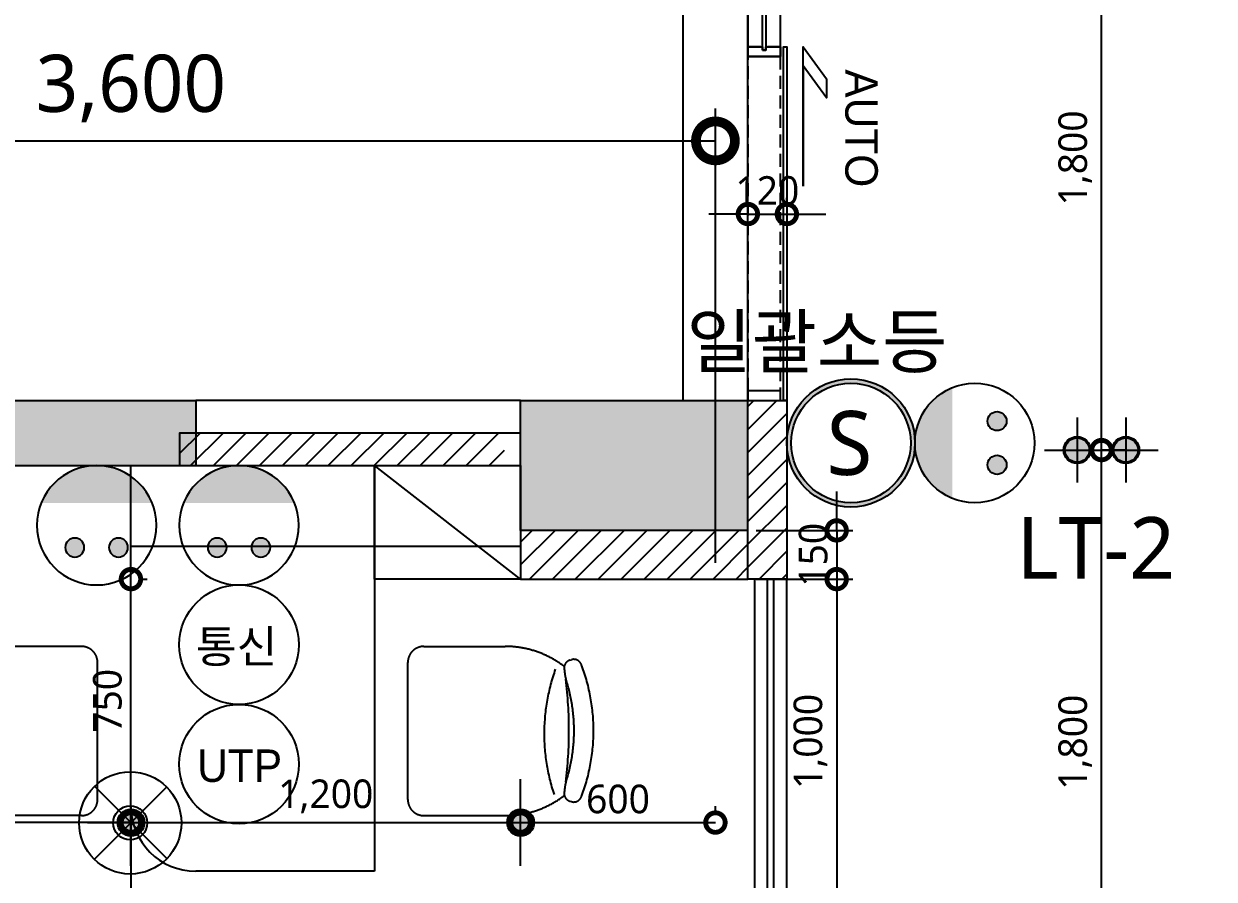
# Model space of a CAD drawing. Extents: x 11477420 to 23072185, y -28506554 to -14238804.
# Drawn here: x 11529366 to 11533032, y -14274119 to -14271484 of the extents above; entities that cross this region are included whole.
import ezdxf
from ezdxf.enums import TextEntityAlignment as Align

# ---------------------------------------------------------------- set-up
doc = ezdxf.new("R2010")
doc.units = 0
doc.header["$LTSCALE"] = 50
doc.header["$MEASUREMENT"] = 0
doc.linetypes.add('DH-HID2', pattern=[1.2, 0.8, -0.4])
doc.linetypes.add('HIDDEN1', pattern=[1.1, 0.7, -0.4])
doc.layers.get('0').update_dxf_attribs({"linetype": 'CONTINUOUS'})
doc.layers.get('DEFPOINTS').update_dxf_attribs({"linetype": 'CONTINUOUS'})
for name, color, linetype in [('06-LIGHT', 4, 'CONTINUOUS'), ('07-DIM WAL', 5, 'CONTINUOUS'), ('1.천장.벽체선(내벽)', 3, 'CONTINUOUS'), ('2.글자선', 60, 'CONTINUOUS'), ('2CONTINUOUS', 2, 'CONTINUOUS'), ('3 가구-붙박이', 6, 'CONTINUOUS'), ('5.창호', 4, 'CONTINUOUS'), ('8', 8, 'CONTINUOUS'), ('8.패턴선', 8, 'CONTINUOUS'), ('C-WIN', 4, 'CONTINUOUS'), ('CO-DO-FR', 7, 'CONTINUOUS'), ('CO-DOOR', 8, 'CONTINUOUS'), ('CO-FURB', 6, 'CONTINUOUS'), ('Layer2', 51, 'CONTINUOUS'), ('RC-LIGHT', 7, 'CONTINUOUS'), ('설비', 7, 'CONTINUOUS')]:
    doc.layers.add(name, color=color, linetype=linetype)
doc.styles.add('DAWIN', font='NanumSquareR.ttf')
doc.styles.add('돋움', font='Dotum.ttf')
doc.styles.add('맑은 고딕', font='malgun.ttf')
doc.styles.add('코레일둥고', font='Korail_Round_Gothic_Medium.ttf')
doc.dimstyles.new('40', dxfattribs={"dimscale": 40, "dimtxt": 2.2, "dimasz": 3, "dimexe": 1.25, "dimexo": 0.625, "dimtad": 1, "dimdec": 0, "dimzin": 0, "dimdsep": 46, "dimlunit": 6, "dimtxsty": 'DAWIN', "dimblk1": 'DOTSMALL', "dimblk2": 'DOTSMALL', "dimsah": 1, "dimcen": 0.001, "dimclrd": 1, "dimclre": 1, "dimclrt": 3, "dimadec": 0, "dimazin": 0, "dimtfac": 1, "dimtdec": 0, "dimtix": 1, "dimtmove": 2, "dimatfit": 3, "dimldrblk": 'DOTSMALL', "dimfxl": 0, "dimtolj": 1, "dimtzin": 0, "dimarcsym": 0})
doc.dimstyles.new('80', dxfattribs={"dimscale": 80, "dimtxt": 2.2, "dimasz": 3, "dimexe": 1.25, "dimexo": 0.625, "dimtad": 1, "dimdec": 0, "dimzin": 0, "dimdsep": 46, "dimlunit": 6, "dimtxsty": 'DAWIN', "dimblk1": 'DOTSMALL', "dimblk2": 'DOTSMALL', "dimsah": 1, "dimcen": 0.001, "dimclrd": 1, "dimclre": 1, "dimclrt": 3, "dimadec": 0, "dimazin": 0, "dimtfac": 1, "dimtdec": 0, "dimtix": 1, "dimtmove": 2, "dimatfit": 3, "dimldrblk": 'DOTSMALL', "dimfxl": 0, "dimtolj": 1, "dimtzin": 0, "dimarcsym": 0})
pattern_1 = [(45, (-6e-09, -24560), (-35.35533906, 35.35533906), [])]

# ---------------------------------------------------------------- blocks, each defined once
blk = doc.blocks.new('flooor')
at = {"layer": '8.패턴선', "ltscale": 30}
h = blk.add_hatch(color=256, dxfattribs=at)
h.dxf.hatch_style = 1
h.paths.add_polyline_path([(11507656.8, -14172891.8), (11491856.8, -14172891.8), (11491856.8, -14188496.8), (11492056.8, -14188496.8), (11492056.8, -14187881.8), (11492216.8, -14187881.8), (11492216.8, -14187096.8), (11492056.8, -14187096.8), (11492056.8, -14177741.8), (11494956.8, -14177741.8), (11494956.8, -14177541.8), (11492056.8, -14177541.8), (11492056.8, -14173091.8), (11494756.8, -14173091.8), (11494756.8, -14176541.8), (11494956.8, -14176541.8), (11494956.8, -14173091.8), (11500056.8, -14173091.8), (11500056.8, -14176141.8), (11500256.8, -14176141.8), (11500256.8, -14173091.8), (11503456.8, -14173091.8), (11503456.8, -14176141.8), (11503656.8, -14176141.8), (11503656.8, -14175391.8), (11504256.8, -14175391.8), (11504256.8, -14175302.3), (11504246.8, -14175302.3), (11504246.8, -14175262.3), (11504256.8, -14175191.8), (11503656.8, -14175191.8), (11503656.8, -14173091.8), (11505856.8, -14173091.8), (11505856.8, -14175191.8), (11505256.8, -14175191.8), (11505256.8, -14175262.3), (11505266.8, -14175262.3), (11505266.8, -14175316.8), (11505256.8, -14175316.8), (11505256.8, -14175391.8), (11506056.8, -14175391.8), (11506056.8, -14174691.8), (11509204.8, -14174691.8), (11509204.8, -14174491.8), (11506056.8, -14174491.8), (11506056.8, -14173091.8), (11507656.8, -14173091.8)])
h.paths.add_polyline_path([(11499856.8, -14177741.8), (11504356.8, -14177741.8), (11504356.8, -14177541.8), (11499106.8, -14177541.8), (11499106.8, -14177566.8), (11499106.8, -14177716.8), (11499106.8, -14177741.8), (11499106.8, -14177991.8), (11499856.8, -14177991.8)], flags=17)
h.paths.add_polyline_path([(11506056.8, -14177541.8), (11505856.8, -14177541.8), (11505356.8, -14177541.8), (11505356.8, -14177741.8), (11505356.8, -14177941.8), (11506056.8, -14177941.8)], flags=17)
h.paths.add_polyline_path([(11512534.8, -14172891.8), (11511656.8, -14172891.8), (11511656.8, -14173091.8), (11511656.8, -14173691.8), (11512334.8, -14173691.8), (11512334.8, -14174491.8), (11511854.8, -14174491.8), (11511854.8, -14174691.8), (11512334.8, -14174691.8), (11512334.8, -14174791.8), (11512534.8, -14174791.8)])
h.paths.add_polyline_path([(11512534.8, -14175641.8), (11512384.8, -14175641.8), (11512334.8, -14175641.8), (11512334.8, -14176391.8), (11512534.8, -14176391.8)])
h.paths.add_polyline_path([(11512534.8, -14176941.8), (11512384.8, -14176941.8), (11512334.8, -14176941.8), (11512334.8, -14177100.8), (11511772.8, -14177100.8), (11511772.8, -14177941.8), (11512334.8, -14177941.8), (11512334.8, -14178041.8), (11512534.8, -14178041.8)])
h.paths.add_polyline_path([(11512534.8, -14179271.8), (11512384.8, -14179271.8), (11512334.8, -14179271.8), (11512334.8, -14179836.8), (11512534.8, -14179836.8)])
h.paths.add_polyline_path([(11512256.8, -14184446.8), (11511656.8, -14184446.8), (11511656.8, -14185146.8), (11512256.8, -14185146.8)])
h.paths.add_polyline_path([(11507213.8, -14187066.8), (11506733.8, -14187066.8), (11506733.8, -14187846.8), (11507213.8, -14187846.8)], flags=17)
h.paths.add_polyline_path([(11499706.8, -14186781.8), (11499221.8, -14186781.8), (11499221.8, -14187556.8), (11499706.8, -14187556.8)], flags=17)
at = {"layer": '2CONTINUOUS', "ltscale": 30}
for p, q in [((11499106.8, -14177541.8), (11504356.8, -14177541.8)), ((11504356.8, -14177541.8), (11504356.8, -14177741.8)), ((11505356.8, -14177541.8), (11506056.8, -14177541.8)), ((11506056.8, -14177941.8), (11506056.8, -14177541.8)), ((11499856.8, -14177741.8), (11504356.8, -14177741.8))]:
    blk.add_line(p, q, dxfattribs=at)
blk.add_lwpolyline([(11506056.8, -14177941.8), (11505356.8, -14177941.8), (11505356.8, -14177541.8)], dxfattribs=at)
at = {"layer": 'C-WIN', "ltscale": 30}
for points in [[(11505856.8, -14177541.8), (11506056.8, -14177541.8), (11506056.8, -14175391.8), (11505856.8, -14175391.8)], [(11504356.8, -14177741.8), (11505356.8, -14177741.8), (11505356.8, -14177541.8), (11504356.8, -14177541.8)]]:
    blk.add_lwpolyline(points, close=True, dxfattribs=at)
blk = doc.blocks.new('flooor2')
at = {"layer": '1.천장.벽체선(내벽)', "ltscale": 30}
h = blk.add_hatch(dxfattribs=at)
h.set_pattern_fill('_USER', color=256, scale=50, angle=45, pattern_type=0)
h.set_pattern_definition(pattern_1)
h.paths.add_polyline_path([(11531596.1, -14272644.4), (11531716.1, -14272644.4), (11531716.1, -14273194.4), (11531596.1, -14273194.4)])
h = blk.add_hatch(dxfattribs=at)
h.set_pattern_fill('_USER', color=256, scale=50, angle=45, pattern_type=0)
h.set_pattern_definition([(45, (-50, -24560), (-35.35533906, 35.35533906), [])])
h.paths.add_polyline_path([(11530846.1, -14272744.4), (11529846.1, -14272744.4), (11529846.1, -14272844.4), (11530846.1, -14272844.4)])
h = blk.add_hatch(dxfattribs=at)
h.set_pattern_fill('_USER', color=256, scale=50, angle=45, pattern_type=0)
h.set_pattern_definition(pattern_1)
h.paths.add_polyline_path([(11530896.1, -14273194.4), (11531596.1, -14273194.4), (11531596.1, -14273044.4), (11530896.1, -14273044.4)])
blk.add_lwpolyline([(11531596.1, -14272644.4), (11531716.1, -14272644.4), (11531716.1, -14273194.4), (11531596.1, -14273194.4), (11531596.1, -14272644.4)], dxfattribs=at)
for points in [[(11530896.1, -14272744.4), (11529846.1, -14272744.4), (11529846.1, -14272844.4), (11530896.1, -14272844.4)], [(11530896.1, -14273194.4), (11531596.1, -14273194.4), (11531596.1, -14273044.4), (11530896.1, -14273044.4)]]:
    blk.add_lwpolyline(points, close=True, dxfattribs=at)
at = {"layer": '3 가구-붙박이', "color": 8, "ltscale": 30}
for p, q in [((11529696.1, -14273094.4), (11529696.1, -14272844.4)), ((11529696.1, -14272844.4), (11530896.1, -14272844.4)), ((11530446.1, -14273194.4), (11530446.1, -14272844.4)), ((11530446.1, -14272844.4), (11530896.1, -14272844.4)), ((11530896.1, -14273194.4), (11530446.1, -14272844.4)), ((11530896.1, -14272844.4), (11530896.1, -14273194.4)), ((11530896.1, -14272844.4), (11530896.1, -14273094.4)), ((11530896.1, -14273094.4), (11529696.1, -14273094.4)), ((11530896.1, -14273194.4), (11530446.1, -14273194.4))]:
    blk.add_line(p, q, dxfattribs=at)
at = {"layer": '5.창호', "color": 8, "ltscale": 30}
for p, q in [((11531716.1, -14273194.4), (11531616.1, -14273194.4)), ((11531616.1, -14273194.4), (11531616.1, -14274194.4)), ((11531656.1, -14274194.4), (11531656.1, -14273194.4)), ((11531676.1, -14274194.4), (11531676.1, -14273194.4)), ((11531716.1, -14274194.4), (11531716.1, -14273194.4))]:
    blk.add_line(p, q, dxfattribs=at)
at = {"layer": '8.패턴선', "color": 8}
for p, q in [((11529696.1, -14273894.4), (11529696.1, -14272844.4)), ((11529696.1, -14272844.4), (11530446.1, -14272844.4)), ((11530446.1, -14272844.4), (11530446.1, -14274094.4)), ((11530446.1, -14274094.4), (11529896.1, -14274094.4))]:
    blk.add_line(p, q, dxfattribs=at)
blk.add_arc((11529896.1, -14273894.4), 200, 180, 270, dxfattribs=at)
at = {"layer": 'CO-DO-FR', "color": 8}
for p, q in [((11531596.1, -14271584.4), (11531596.1, -14271554.4)), ((11531596.1, -14271554.4), (11531641.1, -14271554.4)), ((11531696.1, -14271584.4), (11531596.1, -14271584.4)), ((11531641.1, -14271554.4), (11531641.1, -14271564.4)), ((11531641.1, -14271564.4), (11531651.1, -14271564.4)), ((11531651.1, -14271564.4), (11531651.1, -14271554.4)), ((11531651.1, -14271554.4), (11531696.1, -14271554.4)), ((11531696.1, -14271554.4), (11531696.1, -14271584.4)), ((11531696.1, -14271554.4), (11531696.1, -14271554.4)), ((11531696.1, -14272614.4), (11531596.1, -14272614.4)), ((11531596.1, -14272614.4), (11531596.1, -14272644.4)), ((11531696.1, -14272644.4), (11531696.1, -14272614.4)), ((11531596.1, -14272644.4), (11531696.1, -14272644.4))]:
    blk.add_line(p, q, dxfattribs=at)
for points in [[(11531696.1, -14271584.4), (11531696.1, -14270494.4), (11531596.1, -14270494.4), (11531596.1, -14271584.4)], [(11531641.1, -14271564.4), (11531641.1, -14270514.4), (11531651.1, -14270514.4), (11531651.1, -14271564.4)]]:
    blk.add_lwpolyline(points, close=True, dxfattribs=at)
at = {"layer": 'CO-DOOR', "color": 8, "linetype": 'DH-HID2'}
blk.add_lwpolyline([(11531696.1, -14272644.4), (11531696.1, -14271554.4), (11531596.1, -14271554.4), (11531596.1, -14272644.4)], close=True, dxfattribs=at)
at = {"layer": 'CO-DOOR', "color": 8}
for points in [[(11531706.1, -14272644.4), (11531706.1, -14271554.4), (11531716.1, -14271554.4), (11531716.1, -14272644.4)], [(11531766.1, -14271983.6), (11531766.1, -14271554.4), (11531838.3, -14271653.1), (11531838.3, -14271711.4), (11531766.1, -14271612.8), (11531766.1, -14271983.6)]]:
    blk.add_lwpolyline(points, close=True, dxfattribs=at)
at = {"layer": 'CO-FURB', "color": 8, "linetype": 'HIDDEN1', "ltscale": 100}
for p, q in [((11529543.5, -14273401.7), (11529293.5, -14273401.7)), ((11530598.6, -14273401.7), (11530848.6, -14273401.7)), ((11529593.5, -14273873), (11529593.5, -14273451.7)), ((11530548.6, -14273873), (11530548.6, -14273451.7)), ((11531047.8, -14273444.1), (11531052.6, -14273442.7)), ((11531047.8, -14273878.5), (11531052.6, -14273880)), ((11529543.5, -14273923), (11529293.5, -14273923)), ((11530598.6, -14273923), (11530848.6, -14273923))]:
    blk.add_line(p, q, dxfattribs=at)
for centre, radius, start, end in [((11529543.5, -14273451.7), 50, 0, 90), ((11530598.6, -14273451.7), 50, 90, 180), ((11530848.6, -14273701.7), 300, 52.6314, 90), ((11531055.2, -14273468), 25, 107.2684, 191.9556), ((11531060, -14273466.5), 25, 12.0525, 107.2684), ((11531559.7, -14273670.8), 591, 160.3656, 198.4349), ((11531197.9, -14273461.7), 167.6, 183.9244, 194.2279), ((11530552.5, -14273661.3), 568.4, 339.3967, 20.6033), ((11530552.5, -14273661.3), 508.4, 341.8453, 18.1547), ((11529735.3, -14273661.3), 1309.8, 353.0545, 6.9455), ((11531197.9, -14273860.9), 167.6, 165.7721, 176.0756), ((11530848.6, -14273623), 300, 270, 307.4639), ((11531055.2, -14273854.6), 25, 168.0444, 252.7316), ((11531060, -14273856.1), 25, 252.7316, 347.9475), ((11529543.5, -14273873), 50, 270, 0), ((11530598.6, -14273873), 50, 180, 270)]:
    blk.add_arc(centre, radius, start, end, dxfattribs=at)
blk.add_blockref('flooor', (25539.3, -95102.6))
at = {"layer": 'CO-DOOR', "color": 8, "style": '돋움'}
blk.add_text('AUTO', height=100, rotation=270, dxfattribs=at).set_placement((11531866.1, -14271805.5), align=Align.BOTTOM_CENTER)
blk = doc.blocks.new('1')
at = {"linetype": 'Continuous'}
h = blk.add_hatch(color=4, dxfattribs=at)
h.dxf.hatch_style = 1
edge = h.paths.add_edge_path()
edge.add_arc((11539653.5, -14273503.8), 37.5, 0, 360)
at = {"color": 1, "linetype": 'Continuous'}
for p, q in [((11539653.5, -14273637.1), (11539653.5, -14273370.5)), ((11539520.2, -14273503.8), (11539786.8, -14273503.8))]:
    blk.add_line(p, q, dxfattribs=at)
at = {"color": 4, "linetype": 'Continuous'}
for radius in [41.5, 37.5]:
    blk.add_circle((11539653.5, -14273503.8), radius, dxfattribs=at)
blk = doc.blocks.new('_DOTSMALL')
at = {"color": 0, "linetype": 'ByBlock', "const_width": 0.5}
blk.add_lwpolyline([(-0.0625, 0, 1), (0.0625, 0, 1)], format="xyb", close=True, dxfattribs=at)
blk = doc.blocks.new('*D205')
at = {"layer": '07-DIM WAL', "color": 1, "lineweight": -2, "ltscale": 30}
for p, q in [((11532685.1, -14274596.9), (11532685.1, -14272796.9)), ((11532710.1, -14272796.9), (11532735.1, -14272796.9)), ((11532710.1, -14274596.9), (11532735.1, -14274596.9))]:
    blk.add_line(p, q, dxfattribs=at)
at = {"layer": 'DEFPOINTS', "color": 0, "ltscale": 30}
for p in [(11532685.1, -14272796.9), (11532685.1, -14272796.9), (11532685.1, -14274596.9)]:
    blk.add_point(p, dxfattribs=at)
at = {"layer": '07-DIM WAL', "color": 1, "lineweight": -2, "ltscale": 30, "xscale": 120, "yscale": 120, "zscale": 120}
for p, rotation in [((11532685.1, -14272796.9), 90), ((11532685.1, -14274596.9), 270)]:
    blk.add_blockref('_DOTSMALL', p, dxfattribs=dict(at, rotation=rotation))
at = {"layer": '07-DIM WAL', "color": 3, "ltscale": 30, "insert": (11532604.3, -14273696.9), "char_height": 88, "attachment_point": 5, "rotation": 90, "style": 'DAWIN'}
blk.add_mtext('\\A1;1,800', dxfattribs=at)
blk = doc.blocks.new('*D206')
at = {"layer": '07-DIM WAL', "color": 1, "lineweight": -2, "ltscale": 30}
for p, q in [((11532685.1, -14272796.9), (11532685.1, -14270996.9)), ((11532710.1, -14270996.9), (11532735.1, -14270996.9)), ((11532710.1, -14272796.9), (11532735.1, -14272796.9))]:
    blk.add_line(p, q, dxfattribs=at)
at = {"layer": 'DEFPOINTS', "color": 0, "ltscale": 30}
for p in [(11532685.1, -14270996.9), (11532685.1, -14270996.9), (11532685.1, -14272796.9)]:
    blk.add_point(p, dxfattribs=at)
at = {"layer": '07-DIM WAL', "color": 1, "lineweight": -2, "ltscale": 30, "xscale": 120, "yscale": 120, "zscale": 120}
for p, rotation in [((11532685.1, -14270996.9), 90), ((11532685.1, -14272796.9), 270)]:
    blk.add_blockref('_DOTSMALL', p, dxfattribs=dict(at, rotation=rotation))
at = {"layer": '07-DIM WAL', "color": 3, "ltscale": 30, "insert": (11532604.3, -14271896.9), "char_height": 88, "attachment_point": 5, "rotation": 90, "style": 'DAWIN'}
blk.add_mtext('\\A1;1,800', dxfattribs=at)
blk = doc.blocks.new('*D212')
at = {"layer": '07-DIM WAL', "color": 1, "lineweight": -2, "ltscale": 30}
for p, q in [((11529696.1, -14273919.4), (11529696.1, -14273894.4)), ((11530896.1, -14273919.4), (11530896.1, -14273894.4)), ((11529696.1, -14273944.4), (11530896.1, -14273944.4))]:
    blk.add_line(p, q, dxfattribs=at)
at = {"layer": 'DEFPOINTS', "color": 0, "ltscale": 30}
for p in [(11529696.1, -14273944.4), (11530896.1, -14273944.4), (11530896.1, -14273944.4)]:
    blk.add_point(p, dxfattribs=at)
at = {"layer": '07-DIM WAL', "color": 1, "lineweight": -2, "ltscale": 30, "xscale": 120, "yscale": 120, "zscale": 120, "rotation": 180}
blk.add_blockref('_DOTSMALL', (11529696.1, -14273944.4), dxfattribs=at)
at = {"layer": '07-DIM WAL', "color": 1, "lineweight": -2, "ltscale": 30, "xscale": 120, "yscale": 120, "zscale": 120}
blk.add_blockref('_DOTSMALL', (11530896.1, -14273944.4), dxfattribs=at)
at = {"layer": '07-DIM WAL', "color": 3, "ltscale": 30, "insert": (11530296.1, -14273863.7), "char_height": 88, "attachment_point": 5, "style": 'DAWIN'}
blk.add_mtext('\\A1;1,200', dxfattribs=at)
blk = doc.blocks.new('*D213')
at = {"layer": '07-DIM WAL', "color": 1, "lineweight": -2, "ltscale": 30}
for p, q in [((11529696.1, -14273944.4), (11529696.1, -14273194.4)), ((11529721.1, -14273194.4), (11529746.1, -14273194.4)), ((11529671.1, -14273944.4), (11529646.1, -14273944.4))]:
    blk.add_line(p, q, dxfattribs=at)
at = {"layer": 'DEFPOINTS', "color": 0, "ltscale": 30}
for p in [(11529696.1, -14273194.4), (11529696.1, -14273194.4), (11529696.1, -14273944.4)]:
    blk.add_point(p, dxfattribs=at)
at = {"layer": '07-DIM WAL', "color": 1, "lineweight": -2, "ltscale": 30, "xscale": 120, "yscale": 120, "zscale": 120}
for p, rotation in [((11529696.1, -14273194.4), 90), ((11529696.1, -14273944.4), 270)]:
    blk.add_blockref('_DOTSMALL', p, dxfattribs=dict(at, rotation=rotation))
at = {"layer": '07-DIM WAL', "color": 3, "ltscale": 30, "insert": (11529624, -14273569.4), "char_height": 88, "attachment_point": 5, "rotation": 90, "style": 'DAWIN'}
blk.add_mtext('\\A1;750', dxfattribs=at)
blk = doc.blocks.new('*D214')
at = {"layer": '07-DIM WAL', "color": 1, "lineweight": -2, "ltscale": 30}
for p, q in [((11529696.1, -14273944.4), (11529696.1, -14274694.4)), ((11529721.1, -14273944.4), (11529746.1, -14273944.4)), ((11529721.1, -14274694.4), (11529746.1, -14274694.4))]:
    blk.add_line(p, q, dxfattribs=at)
at = {"layer": 'DEFPOINTS', "color": 0, "ltscale": 30}
for p in [(11529696.1, -14273944.4), (11529696.1, -14274694.4), (11529696.1, -14274694.4)]:
    blk.add_point(p, dxfattribs=at)
at = {"layer": '07-DIM WAL', "color": 1, "lineweight": -2, "ltscale": 30, "xscale": 120, "yscale": 120, "zscale": 120}
for p, rotation in [((11529696.1, -14273944.4), 90), ((11529696.1, -14274694.4), 270)]:
    blk.add_blockref('_DOTSMALL', p, dxfattribs=dict(at, rotation=rotation))
at = {"layer": '07-DIM WAL', "color": 3, "ltscale": 30, "insert": (11529624, -14274319.4), "char_height": 88, "attachment_point": 5, "rotation": 90, "style": 'DAWIN'}
blk.add_mtext('\\A1;750', dxfattribs=at)
blk = doc.blocks.new('*D215')
at = {"layer": '07-DIM WAL', "color": 1, "lineweight": -2, "ltscale": 30}
for p, q in [((11529696.1, -14273919.4), (11529696.1, -14273894.4)), ((11529696.1, -14273944.4), (11528496.1, -14273944.4)), ((11528496.1, -14273969.4), (11528496.1, -14273994.4))]:
    blk.add_line(p, q, dxfattribs=at)
at = {"layer": 'DEFPOINTS', "color": 0, "ltscale": 30}
for p in [(11528496.1, -14273944.4), (11528496.1, -14273944.4), (11529696.1, -14273944.4)]:
    blk.add_point(p, dxfattribs=at)
at = {"layer": '07-DIM WAL', "color": 1, "lineweight": -2, "ltscale": 30, "xscale": 120, "yscale": 120, "zscale": 120, "rotation": 180}
blk.add_blockref('_DOTSMALL', (11528496.1, -14273944.4), dxfattribs=at)
at = {"layer": '07-DIM WAL', "color": 1, "lineweight": -2, "ltscale": 30, "xscale": 120, "yscale": 120, "zscale": 120}
blk.add_blockref('_DOTSMALL', (11529696.1, -14273944.4), dxfattribs=at)
at = {"layer": '07-DIM WAL', "color": 3, "ltscale": 30, "insert": (11529096.1, -14273863.7), "char_height": 88, "attachment_point": 5, "style": 'DAWIN'}
blk.add_mtext('\\A1;1,200', dxfattribs=at)
blk = doc.blocks.new('*D217')
at = {"layer": '07-DIM WAL', "color": 1, "lineweight": -2, "ltscale": 30}
for p, q in [((11530896.1, -14273919.4), (11530896.1, -14273894.4)), ((11531496.1, -14273919.4), (11531496.1, -14273894.4)), ((11530896.1, -14273944.4), (11531496.1, -14273944.4))]:
    blk.add_line(p, q, dxfattribs=at)
at = {"layer": 'DEFPOINTS', "color": 0, "ltscale": 30}
for p in [(11530896.1, -14273944.4), (11531496.1, -14273944.4), (11531496.1, -14273944.4)]:
    blk.add_point(p, dxfattribs=at)
at = {"layer": '07-DIM WAL', "color": 1, "lineweight": -2, "ltscale": 30, "xscale": 120, "yscale": 120, "zscale": 120, "rotation": 180}
blk.add_blockref('_DOTSMALL', (11530896.1, -14273944.4), dxfattribs=at)
at = {"layer": '07-DIM WAL', "color": 1, "lineweight": -2, "ltscale": 30, "xscale": 120, "yscale": 120, "zscale": 120}
blk.add_blockref('_DOTSMALL', (11531496.1, -14273944.4), dxfattribs=at)
at = {"layer": '07-DIM WAL', "color": 3, "ltscale": 30, "insert": (11531196.1, -14273872.4), "char_height": 88, "attachment_point": 5, "style": 'DAWIN'}
blk.add_mtext('\\A1;600', dxfattribs=at)
blk = doc.blocks.new('HEY')
at = {"linetype": 'Continuous'}
h = blk.add_hatch(color=4, dxfattribs=at)
h.dxf.hatch_style = 1
edge = h.paths.add_edge_path()
edge.add_arc((66128.5, 14191.8), 37.5, 0, 360)
edge = h.paths.add_edge_path()
edge.add_arc((66128.5, 14041.8), 37.5, 0, 360)
at = {"color": 1, "linetype": 'Continuous'}
for p, q in [((66128.5, 14291.8), (66128.5, 14091.8)), ((66228.5, 14191.8), (66028.5, 14191.8)), ((66128.5, 14141.8), (66128.5, 13941.8)), ((66228.5, 14041.8), (66028.5, 14041.8))]:
    blk.add_line(p, q, dxfattribs=at)
blk.add_lwpolyline([(66128.5, 14191.8), (66128.5, 14041.8), (66128.5, 14116.8), (66151.2, 14116.8)], dxfattribs=at)
at = {"color": 4, "linetype": 'Continuous'}
for centre, radius in [((66128.5, 14191.8), 41.5), ((66128.5, 14191.8), 37.5), ((66128.5, 14041.8), 41.5), ((66128.5, 14041.8), 37.5)]:
    blk.add_circle(centre, radius, dxfattribs=at)
blk = doc.blocks.new('*D349')
at = {"layer": '07-DIM WAL', "color": 1, "lineweight": -2, "ltscale": 30}
for p, q in [((11527896.1, -14272794.4), (11527896.1, -14271744.4)), ((11531496.1, -14273144.4), (11531496.1, -14271744.4)), ((11527896.1, -14271844.4), (11531496.1, -14271844.4))]:
    blk.add_line(p, q, dxfattribs=at)
at = {"layer": 'DEFPOINTS', "color": 0, "ltscale": 30}
for p in [(11531496.1, -14271844.4), (11527896.1, -14272844.4), (11531496.1, -14273194.4)]:
    blk.add_point(p, dxfattribs=at)
at = {"layer": '07-DIM WAL', "color": 1, "lineweight": -2, "ltscale": 30, "xscale": 240, "yscale": 240, "zscale": 240, "rotation": 180}
blk.add_blockref('_DOTSMALL', (11527896.1, -14271844.4), dxfattribs=at)
at = {"layer": '07-DIM WAL', "color": 1, "lineweight": -2, "ltscale": 30, "xscale": 240, "yscale": 240, "zscale": 240}
blk.add_blockref('_DOTSMALL', (11531496.1, -14271844.4), dxfattribs=at)
at = {"layer": '07-DIM WAL', "color": 3, "ltscale": 30, "insert": (11529696.1, -14271682.9), "char_height": 176, "attachment_point": 5, "style": 'DAWIN'}
blk.add_mtext('\\A1;3,600', dxfattribs=at)
blk = doc.blocks.new('egoo')
at = {"layer": 'Layer2'}
h = blk.add_hatch(color=140, dxfattribs=at)
edge = h.paths.add_edge_path()
edge.add_arc((1015645.3, 443433.7), 22.3, 0, 360)
h = blk.add_hatch(color=140, dxfattribs=at)
edge = h.paths.add_edge_path()
edge.add_arc((1015747.7, 443433.7), 22.3, 0, 360)
h = blk.add_hatch(color=140, dxfattribs=at)
edge = h.paths.add_edge_path()
edge.add_line((1015826.3, 443329.1), (1015566.6, 443329.1))
edge.add_ellipse((1015696.5, 443381.5), major_axis=(99, 99), ratio=1, start_angle=156.9578, end_angle=293.0422)
at = {"layer": 'Layer2', "color": 140}
for centre, radius in [((1015696.5, 443381.5), 140), ((1015645.3, 443433.7), 22.3), ((1015747.7, 443433.7), 22.3)]:
    blk.add_circle(centre, radius, dxfattribs=at)
blk = doc.blocks.new('*D398')
at = {"layer": '07-DIM WAL', "color": 1, "lineweight": -2, "ltscale": 10}
for p, q in [((11531621.1, -14273194.4), (11531919.5, -14273194.4)), ((11531869.5, -14273194.4), (11531869.5, -14274194.4)), ((11531621.1, -14274194.4), (11531919.5, -14274194.4))]:
    blk.add_line(p, q, dxfattribs=at)
at = {"layer": 'DEFPOINTS', "color": 0, "ltscale": 10}
for p in [(11531596.1, -14273194.4), (11531596.1, -14274194.4), (11531869.5, -14274194.4)]:
    blk.add_point(p, dxfattribs=at)
at = {"layer": '07-DIM WAL', "color": 1, "lineweight": -2, "ltscale": 10, "xscale": 120, "yscale": 120, "zscale": 120}
for p, rotation in [((11531869.5, -14273194.4), 90), ((11531869.5, -14274194.4), 270)]:
    blk.add_blockref('_DOTSMALL', p, dxfattribs=dict(at, rotation=rotation))
at = {"layer": '07-DIM WAL', "color": 3, "ltscale": 10, "insert": (11531788.8, -14273694.4), "char_height": 88, "attachment_point": 5, "rotation": 90, "style": 'DAWIN'}
blk.add_mtext('\\A1;1,000', dxfattribs=at)
blk = doc.blocks.new('*D400')
at = {"layer": '07-DIM WAL', "color": 1, "lineweight": -2, "ltscale": 10}
for p, q in [((11531869.5, -14273044.4), (11531869.5, -14272924.4)), ((11531621.1, -14273044.4), (11531919.5, -14273044.4)), ((11531869.5, -14273044.4), (11531869.5, -14273194.4)), ((11531621.1, -14273194.4), (11531919.5, -14273194.4)), ((11531869.5, -14273194.4), (11531869.5, -14273314.4))]:
    blk.add_line(p, q, dxfattribs=at)
at = {"layer": 'DEFPOINTS', "color": 0, "ltscale": 10}
for p in [(11531596.1, -14273044.4), (11531596.1, -14273194.4), (11531869.5, -14273194.4)]:
    blk.add_point(p, dxfattribs=at)
at = {"layer": '07-DIM WAL', "color": 1, "lineweight": -2, "ltscale": 10, "xscale": 120, "yscale": 120, "zscale": 120}
for p, rotation in [((11531869.5, -14273044.4), 270), ((11531869.5, -14273194.4), 90)]:
    blk.add_blockref('_DOTSMALL', p, dxfattribs=dict(at, rotation=rotation))
at = {"layer": '07-DIM WAL', "color": 3, "ltscale": 10, "insert": (11531797.5, -14273119.4), "char_height": 88, "attachment_point": 5, "rotation": 90, "style": 'DAWIN'}
blk.add_mtext('\\A1;150', dxfattribs=at)
blk = doc.blocks.new('*D407')
at = {"layer": '07-DIM WAL', "color": 1, "lineweight": -2, "ltscale": 10}
for p, q in [((11531596.1, -14272044.7), (11531596.1, -14272019.7)), ((11531716.1, -14272044.7), (11531716.1, -14272019.7)), ((11531596.1, -14272069.7), (11531476.1, -14272069.7)), ((11531596.1, -14272069.7), (11531716.1, -14272069.7)), ((11531716.1, -14272069.7), (11531836.1, -14272069.7))]:
    blk.add_line(p, q, dxfattribs=at)
at = {"layer": 'DEFPOINTS', "color": 0, "ltscale": 10}
for p in [(11531596.1, -14272069.7), (11531716.1, -14272069.7), (11531716.1, -14272069.7)]:
    blk.add_point(p, dxfattribs=at)
at = {"layer": '07-DIM WAL', "color": 1, "lineweight": -2, "ltscale": 10, "xscale": 120, "yscale": 120, "zscale": 120}
blk.add_blockref('_DOTSMALL', (11531596.1, -14272069.7), dxfattribs=at)
at = {"layer": '07-DIM WAL', "color": 1, "lineweight": -2, "ltscale": 10, "xscale": 120, "yscale": 120, "zscale": 120, "rotation": 180}
blk.add_blockref('_DOTSMALL', (11531716.1, -14272069.7), dxfattribs=at)
at = {"layer": '07-DIM WAL', "color": 3, "ltscale": 10, "insert": (11531656.1, -14271997.7), "char_height": 88, "attachment_point": 5, "style": 'DAWIN'}
blk.add_mtext('\\A1;120', dxfattribs=at)

msp = doc.modelspace()

# ---------------------------------------------------------------- hatches: boundary and pattern name
at = {"layer": '06-LIGHT'}
h = msp.add_hatch(color=10, dxfattribs=at)
h.dxf.hatch_style = 1
edge = h.paths.add_edge_path()
edge.add_arc((11531913.4, -14272775), 197.3, 0, 360)
edge = h.paths.add_edge_path(flags=17)
edge.add_arc((11531913.4, -14272775), 184, 0, 360)

# ---------------------------------------------------------------- linework, layer by layer
at = {"layer": '06-LIGHT', "color": 10}
for radius in [197.3, 184, 184]:
    msp.add_circle((11531913.4, -14272775), radius, dxfattribs=at)
at = {"layer": '8'}
for p, q in [((11529807.4, -14274055.8), (11529584.7, -14273833.1)), ((11529584.7, -14274055.8), (11529807.4, -14273833.1))]:
    msp.add_line(p, q, dxfattribs=at)
at = {"layer": '8', "color": 4}
msp.add_circle((11529693.9, -14273945.4), 157.5, dxfattribs=at)
at = {"layer": '8'}
msp.add_circle((11529693.9, -14273945.4), 52.5, dxfattribs=at)
at = {"layer": '설비', "color": 140}
for centre in [(11530029, -14273396.4), (11530029, -14273764.4)]:
    msp.add_circle(centre, 184, dxfattribs=at)

# ---------------------------------------------------------------- block references
msp.add_blockref('flooor2', (0, 0))
at = {"layer": '06-LIGHT', "rotation": 90}
msp.add_blockref('HEY', (11546801.8, -14338925.4), dxfattribs=at)
at = {"layer": 'RC-LIGHT'}
for p in [(-9957.4, -440.7), (-8757.4, -440.7)]:
    msp.add_blockref('1', p, dxfattribs=at)
at = {"layer": '설비', "color": 140, "yscale": 1.314285739087145, "zscale": 1.314285739087145}
for p, xscale, rotation in [((10949564.8, -12937859.6), 1.314285739087145, 270), ((10194675, -13690298.5), -1.314285739087145, 180), ((10195113.6, -13690298.5), -1.314285739087145, 180)]:
    msp.add_blockref('egoo', p, dxfattribs=dict(at, xscale=xscale, rotation=rotation))

# ---------------------------------------------------------------- texts
at = {"layer": '06-LIGHT', "color": 10, "style": '코레일둥고'}
msp.add_text('일괄소등', height=160, dxfattribs=at).set_placement((11531407, -14272382.4), align=Align.TOP_LEFT)
at = {"layer": '06-LIGHT', "color": 10, "insert": (11531979.3, -14272676.4), "char_height": 197.143, "attachment_point": 3}
msp.add_mtext_dynamic_manual_height_columns('{\\fMalgun Gothic|b0|i0|c129|p50;S}', width=314.327, gutter_width=2.19, heights=[0], dxfattribs=at)
at = {"layer": '2.글자선', "color": 30, "style": '맑은 고딕'}
msp.add_text('LT-2', height=190.14, dxfattribs=at).set_placement((11532423.3, -14273003.3), align=Align.TOP_LEFT)
at = {"layer": '설비', "color": 140, "style": '코레일둥고'}
for s, p in [('통신', (11529895.9, -14273452)), ('UTP', (11529900.1, -14273819.3))]:
    msp.add_text(s, height=100, dxfattribs=at).set_placement(p)

# ---------------------------------------------------------------- dimensions: what is measured, and where the dimension line sits
at = {"layer": '07-DIM WAL', "ltscale": 30}
for base, p1, p2, picture, middle in [((11532685.1, -14270996.9), (11532685.1, -14272796.9), (11532685.1, -14270996.9), '*D206', (11532604.3, -14271896.9)), ((11532685.1, -14272796.9), (11532685.1, -14274596.9), (11532685.1, -14272796.9), '*D205', (11532604.3, -14273696.9)), ((11529696.1, -14273194.4), (11529696.1, -14273944.4), (11529696.1, -14273194.4), '*D213', (11529624, -14273569.4)), ((11529696.1, -14274694.4), (11529696.1, -14273944.4), (11529696.1, -14274694.4), '*D214', (11529624, -14274319.4))]:
    dim = msp.add_linear_dim(base=base, p1=p1, p2=p2, angle=90, dimstyle='40', dxfattribs=at)
    dim.commit()
    dim.dimension.update_dxf_attribs({"geometry": picture, "text_midpoint": middle})
for base, p1, p2, dimstyle, picture, middle in [((11531496.1, -14271844.4), (11527896.1, -14272844.4), (11531496.1, -14273194.4), '80', '*D349', (11529696.1, -14271682.9)), ((11528496.1, -14273944.4), (11529696.1, -14273944.4), (11528496.1, -14273944.4), '40', '*D215', (11529096.1, -14273863.7)), ((11530896.1, -14273944.4), (11529696.1, -14273944.4), (11530896.1, -14273944.4), '40', '*D212', (11530296.1, -14273863.7)), ((11531496.1, -14273944.4), (11530896.1, -14273944.4), (11531496.1, -14273944.4), '40', '*D217', (11531196.1, -14273872.4))]:
    dim = msp.add_linear_dim(base=base, p1=p1, p2=p2, dimstyle=dimstyle, dxfattribs=at)
    dim.commit()
    dim.dimension.update_dxf_attribs({"geometry": picture, "text_midpoint": middle})
at = {"layer": '07-DIM WAL', "ltscale": 10}
dim = msp.add_linear_dim(base=(11531716.1, -14272069.7), p1=(11531596.1, -14272069.7), p2=(11531716.1, -14272069.7), dimstyle='40', dxfattribs=at)
dim.commit()
dim.dimension.update_dxf_attribs({"geometry": '*D407', "text_midpoint": (11531656.1, -14271997.7)})
for base, p1, p2, picture, middle in [((11531869.5, -14273194.4), (11531596.1, -14273044.4), (11531596.1, -14273194.4), '*D400', (11531797.5, -14273119.4)), ((11531869.5, -14274194.4), (11531596.1, -14273194.4), (11531596.1, -14274194.4), '*D398', (11531788.8, -14273694.4))]:
    dim = msp.add_linear_dim(base=base, p1=p1, p2=p2, angle=90, dimstyle='40', dxfattribs=at)
    dim.commit()
    dim.dimension.update_dxf_attribs({"geometry": picture, "text_midpoint": middle})

doc.saveas('drawing.dxf')
